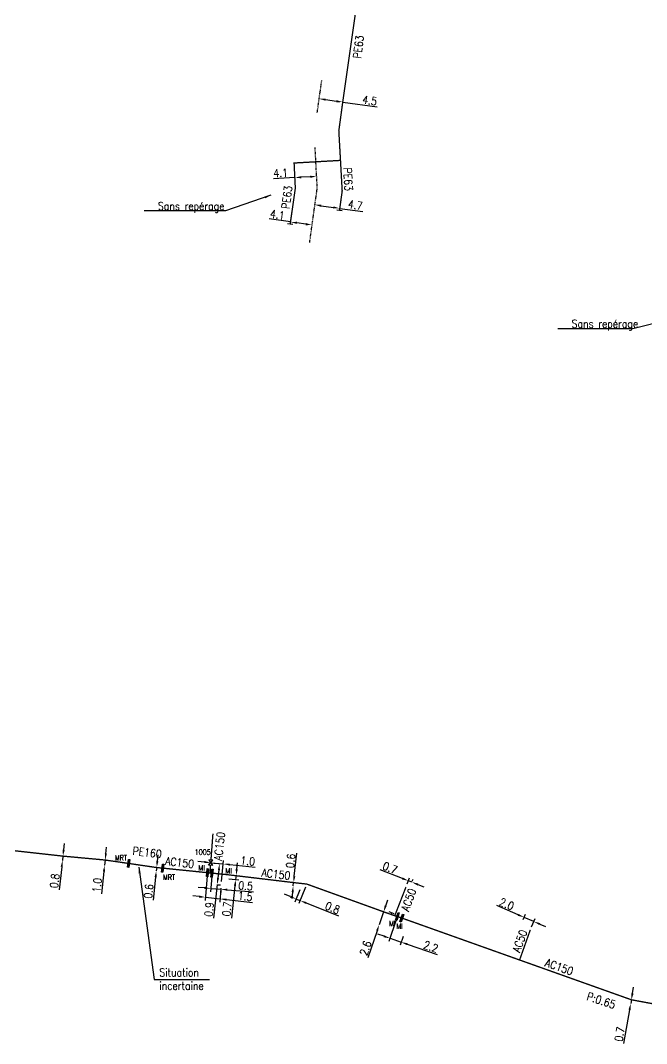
# Model space of a CAD drawing. Header units: millimetres. Extents: x 113999 to 115000, y 123996 to 125006.
# Drawn here: x 114214.8 to 114332.1, y 124532.1 to 124723.9 of the extents above; entities that cross this region are included whole.
import ezdxf
from ezdxf.enums import TextEntityAlignment as Align

# ---------------------------------------------------------------- set-up
doc = ezdxf.new("R2010")
doc.units = ezdxf.units.MM
doc.header["$PDMODE"] = 34
for name, pattern in [('DASHED', [0.75, 0.5, -0.25]), ('L_25_AP', [2000, 1000, 1000]), ('L_25_PE', [2000, 1000, 1000]), ('L_RAC_AP', [3.5, 2, -1.5])]:
    doc.linetypes.add(name, pattern=pattern)
doc.layers.get('0').update_dxf_attribs({"linetype": 'CONTINUOUS'})
doc.layers.get('Defpoints').update_dxf_attribs({"linetype": 'CONTINUOUS'})
for name, color, linetype in [('L_150', 1, 'CONTINUOUS'), ('L_170', 7, 'CONTINUOUS'), ('L_300', 7, 'CONTINUOUS'), ('L_340', 7, 'CONTINUOUS')]:
    doc.layers.add(name, color=color, linetype=linetype)
doc.styles.get("Standard").update_dxf_attribs({"font": 'romans.shx', "width": 0.85})
doc.dimstyles.get("Standard").update_dxf_attribs({"dimtxt": 1.5, "dimasz": 1.2, "dimexe": 0.625, "dimexo": 0.625, "dimgap": 0.25, "dimtad": 1, "dimdec": 1, "dimzin": 0, "dimdsep": 46, "dimtxsty": 'Standard', "dimcen": -0.5, "dimadec": 0, "dimazin": 0, "dimtfac": 1, "dimtdec": 1, "dimtmove": 0, "dimatfit": 3, "dimfxl": 0, "dimtolj": 1, "dimtzin": 0, "dimarcsym": 0})

# ---------------------------------------------------------------- blocks, each defined once
blk = doc.blocks.new('*D232')
at = {"layer": 'Defpoints', "color": 0, "linetype": 'Continuous', "transparency": 16777216}
for p in [(114329.15, 124539.59), (114329.15, 124539.59), (114329.28, 124540.28)]:
    blk.add_point(p, dxfattribs=at)
at = {"layer": 'L_150', "color": 0, "linetype": 'Continuous', "lineweight": -2, "transparency": 16777216}
for p, q in [((114329.49, 124541.46), (114329.7, 124542.64)), ((114329.28, 124540.28), (114329.15, 124539.59)), ((114328.94, 124538.41), (114327.79, 124532.08))]:
    blk.add_line(p, q, dxfattribs=at)
at = {"layer": 'L_150', "color": 0, "linetype": 'Continuous', "transparency": 16777216}
for points in [[(114329.29, 124541.5), (114329.69, 124541.43), (114329.28, 124540.28)], [(114328.74, 124538.45), (114329.13, 124538.38), (114329.15, 124539.59)]]:
    blk.add_solid(points, dxfattribs=at)
at = {"layer": 'L_150', "color": 0, "linetype": 'Continuous', "transparency": 16777216, "insert": (114327.09, 124533.82), "char_height": 1.5, "attachment_point": 5, "rotation": 79.7248}
blk.add_mtext('\\A1;0.7', dxfattribs=at)
blk = doc.blocks.new('*D233')
at = {"layer": 'Defpoints', "color": 0, "linetype": 'Continuous', "transparency": 16777216}
for p in [(114230.68, 124566.48), (114230.57, 124565.53), (114230.57, 124565.53)]:
    blk.add_point(p, dxfattribs=at)
at = {"layer": 'L_150', "color": 0, "linetype": 'Continuous', "lineweight": -2, "transparency": 16777216}
for p, q in [((114230.8, 124567.67), (114230.93, 124568.86)), ((114230.68, 124566.48), (114230.57, 124565.53)), ((114230.44, 124564.34), (114229.99, 124560.17))]:
    blk.add_line(p, q, dxfattribs=at)
at = {"layer": 'L_150', "color": 0, "linetype": 'Continuous', "transparency": 16777216}
for points in [[(114230.61, 124567.69), (114231, 124567.65), (114230.68, 124566.48)], [(114230.25, 124564.36), (114230.64, 124564.32), (114230.57, 124565.53)]]:
    blk.add_solid(points, dxfattribs=at)
at = {"layer": 'L_150', "color": 0, "linetype": 'Continuous', "transparency": 16777216, "insert": (114229.16, 124561.77), "char_height": 1.5, "attachment_point": 5, "rotation": 83.8218}
blk.add_mtext('\\A1;1.0', dxfattribs=at)
blk = doc.blocks.new('L_340_16')
at = {"linetype": 'Continuous'}
blk.add_hatch(color=0, dxfattribs=at).paths.add_polyline_path([(0.125, 0.75), (-0.125, 0.75), (-0.125, -0.75), (0.125, -0.75)])
at = {"color": 0, "linetype": 'Continuous'}
blk.add_lwpolyline([(-0.125, 0.75), (0.125, 0.75), (0.125, -0.75), (-0.125, -0.75)], close=True, dxfattribs=at)
at = {"color": 0, "linetype": 'Continuous', "width": 0.75}
for tag, height, flags, p in [('MI', 1, 8, (0, 2.5)), ('DEF_LEG', 1.2, 3, (0, -5)), ('DEF_COUP', 1.2, 3, (0, -7.5)), ('DEF_TYPE', 1.2, 3, (0, -10))]:
    blk.add_attdef(tag, text='', height=height, dxfattribs=dict(at, flags=flags)).set_placement(p, align=Align.MIDDLE)
blk = doc.blocks.new('*D235')
at = {"layer": 'Defpoints', "color": 0, "linetype": 'Continuous', "transparency": 16777216}
for p in [(114250.46, 124565.98), (114252.82, 124565.74), (114252.43, 124561.8)]:
    blk.add_point(p, dxfattribs=at)
at = {"layer": 'L_300', "color": 0, "linetype": 'Continuous', "lineweight": -2, "transparency": 16777216}
for p, q in [((114250.52, 124566.6), (114250.52, 124566.6)), ((114252.49, 124562.43), (114252.88, 124566.37)), ((114249.27, 124566.1), (114248.07, 124566.22)), ((114250.46, 124565.98), (114252.82, 124565.74)), ((114254.02, 124565.63), (114258.79, 124565.15))]:
    blk.add_line(p, q, dxfattribs=at)
at = {"layer": 'L_300', "color": 0, "linetype": 'Continuous', "transparency": 16777216}
for points in [[(114249.29, 124566.3), (114249.25, 124565.9), (114250.46, 124565.98)], [(114254.04, 124565.82), (114254, 124565.43), (114252.82, 124565.74)]]:
    blk.add_solid(points, dxfattribs=at)
at = {"layer": 'L_300', "color": 0, "linetype": 'Continuous', "transparency": 16777216, "insert": (114257.4, 124566.29), "char_height": 1.5, "attachment_point": 5, "rotation": 354.2848}
blk.add_mtext('\\A1;1.0', dxfattribs=at)
blk = doc.blocks.new('*D236')
at = {"layer": 'Defpoints', "color": 0, "linetype": 'Continuous', "transparency": 16777216}
for p in [(114250.46, 124565.98), (114251.2, 124561.93), (114251.68, 124561.88)]:
    blk.add_point(p, dxfattribs=at)
at = {"layer": 'L_300', "color": 0, "linetype": 'Continuous', "lineweight": -2, "transparency": 16777216}
for p, q in [((114251.08, 124565.92), (114252.74, 124565.75)), ((114251.98, 124564.62), (114251.81, 124563.07)), ((114251.68, 124561.88), (114250.99, 124555.55)), ((114251.82, 124561.86), (114252.3, 124561.82))]:
    blk.add_line(p, q, dxfattribs=at)
at = {"layer": 'L_300', "color": 0, "linetype": 'Continuous', "transparency": 16777216}
for points in [[(114251.79, 124564.64), (114252.18, 124564.6), (114252.11, 124565.82)], [(114251.61, 124563.09), (114252.01, 124563.05), (114251.68, 124561.88)]]:
    blk.add_solid(points, dxfattribs=at)
at = {"layer": 'L_300', "color": 0, "linetype": 'Continuous', "transparency": 16777216, "insert": (114250.16, 124557.21), "char_height": 1.5, "attachment_point": 5, "rotation": 83.7432}
blk.add_mtext('\\A1;0.9', dxfattribs=at)
blk = doc.blocks.new('L_300_03')
at = {"color": 0, "linetype": 'Continuous', "flags": 128}
blk.add_lwpolyline([(-0.5, 0.38), (0.5, -0.38), (0.5, 0.38), (-0.5, -0.38), (-0.5, 0.38)], dxfattribs=at)
at = {"color": 0, "linetype": 'Continuous', "width": 0.75}
blk.add_attdef('NUM', text='', height=1, dxfattribs=at).set_placement((0, 1.67), align=Align.MIDDLE_CENTER)
at = {"color": 0, "linetype": 'Continuous', "width": 0.75, "flags": 3}
for tag, p in [('DEF_LEG', (0, -5)), ('DEF_COUP', (0, -7.5)), ('DEF_TYPE', (0, -10))]:
    blk.add_attdef(tag, text='', height=1.2, dxfattribs=at).set_placement(p, align=Align.MIDDLE)
blk = doc.blocks.new('*D237')
at = {"layer": 'Defpoints', "color": 0, "linetype": 'Continuous', "transparency": 16777216}
for p in [(114249.85, 124564.11), (114252.43, 124561.8), (114252.23, 124559.19)]:
    blk.add_point(p, dxfattribs=at)
at = {"layer": 'L_340', "color": 0, "linetype": 'Continuous', "lineweight": -2, "transparency": 16777216}
for p, q in [((114249.8, 124563.49), (114249.44, 124558.87)), ((114252.38, 124561.18), (114252.18, 124558.57)), ((114248.3, 124559.62), (114247.1, 124559.75)), ((114249.49, 124559.49), (114252.23, 124559.19)), ((114253.42, 124559.06), (114258.3, 124558.52))]:
    blk.add_line(p, q, dxfattribs=at)
at = {"layer": 'L_340', "color": 0, "linetype": 'Continuous', "transparency": 16777216}
for points in [[(114248.32, 124559.82), (114248.27, 124559.42), (114249.49, 124559.49)], [(114253.44, 124559.26), (114253.4, 124558.86), (114252.23, 124559.19)]]:
    blk.add_solid(points, dxfattribs=at)
at = {"layer": 'L_340', "color": 0, "linetype": 'Continuous', "transparency": 16777216, "insert": (114256.92, 124559.68), "char_height": 1.5, "attachment_point": 5, "rotation": 353.7204}
blk.add_mtext('\\A1;1.5', dxfattribs=at)
blk = doc.blocks.new('L_340_17')
at = {"linetype": 'Continuous'}
blk.add_hatch(color=0, dxfattribs=at).paths.add_polyline_path([(0.125, 0.75), (-0.125, 0.75), (-0.125, -0.75), (0.125, -0.75)])
at = {"color": 0, "linetype": 'Continuous'}
blk.add_lwpolyline([(-0.125, 0.75), (0.125, 0.75), (0.125, -0.75), (-0.125, -0.75)], close=True, dxfattribs=at)
at = {"color": 0, "linetype": 'Continuous', "width": 0.75}
for tag, height, flags, p in [('MRT', 1.5, 8, (0, 3)), ('DEF_LEG', 1.2, 3, (0, -5)), ('DEF_COUP', 1.2, 3, (0, -7.5)), ('DEF_TYPE', 1.2, 3, (0, -10))]:
    blk.add_attdef(tag, text='', height=height, dxfattribs=dict(at, flags=flags)).set_placement(p, align=Align.MIDDLE)
blk = doc.blocks.new('*D238')
at = {"layer": 'Defpoints', "color": 0, "linetype": 'Continuous', "transparency": 16777216}
for p in [(114287.04, 124561.42), (114287.99, 124561.92), (114288.15, 124562.33)]:
    blk.add_point(p, dxfattribs=at)
at = {"layer": 'L_170', "color": 0, "linetype": 'Continuous', "lineweight": -2, "transparency": 16777216}
for p, q in [((114286.38, 124563.02), (114282.22, 124564.65)), ((114287.27, 124562), (114287.73, 124563.17)), ((114288.15, 124562.33), (114287.5, 124562.58)), ((114288.22, 124562.5), (114288.38, 124562.91)), ((114289.27, 124561.89), (114290.39, 124561.45))]:
    blk.add_line(p, q, dxfattribs=at)
at = {"layer": 'L_170', "color": 0, "linetype": 'Continuous', "transparency": 16777216}
for points in [[(114286.46, 124563.21), (114286.31, 124562.83), (114287.5, 124562.58)], [(114289.34, 124562.08), (114289.2, 124561.7), (114288.15, 124562.33)]]:
    blk.add_solid(points, dxfattribs=at)
at = {"layer": 'L_170', "color": 0, "linetype": 'Continuous', "transparency": 16777216, "insert": (114284.06, 124565), "char_height": 1.5, "attachment_point": 5, "rotation": 338.6032}
blk.add_mtext('\\A1;0.7', dxfattribs=at)
blk = doc.blocks.new('*D239')
at = {"layer": 'Defpoints', "color": 0, "linetype": 'Continuous', "transparency": 16777216}
for p in [(114285.43, 124555.88), (114286.15, 124551.08), (114286.71, 124552.75)]:
    blk.add_point(p, dxfattribs=at)
at = {"layer": 'L_340', "color": 0, "linetype": 'Continuous', "lineweight": -2, "transparency": 16777216}
for p, q in [((114285.23, 124555.29), (114283.86, 124551.2)), ((114282.93, 124552.19), (114281.79, 124552.57)), ((114284.06, 124551.8), (114286.15, 124551.08)), ((114286.51, 124552.16), (114285.95, 124550.49)), ((114287.29, 124550.69), (114292.89, 124548.78))]:
    blk.add_line(p, q, dxfattribs=at)
at = {"layer": 'L_340', "color": 0, "linetype": 'Continuous', "transparency": 16777216}
for points in [[(114282.99, 124552.37), (114282.86, 124552), (114284.06, 124551.8)], [(114287.35, 124550.88), (114287.22, 124550.51), (114286.15, 124551.08)]]:
    blk.add_solid(points, dxfattribs=at)
at = {"layer": 'L_340', "color": 0, "linetype": 'Continuous', "transparency": 16777216, "insert": (114291.71, 124550.24), "char_height": 1.5, "attachment_point": 5, "rotation": 341.1221}
blk.add_mtext('\\A1;2.2', dxfattribs=at)
blk = doc.blocks.new('*D337')
at = {"layer": 'Defpoints', "color": 0, "linetype": 'Continuous', "ltscale": 0.5, "transparency": 16777216}
for p in [(114269.98, 124689.3), (114269.98, 124689.3), (114274.64, 124688.64)]:
    blk.add_point(p, dxfattribs=at)
at = {"layer": 'L_340', "color": 0, "linetype": 'Continuous', "lineweight": -2, "ltscale": 0.5, "transparency": 16777216}
for p, q in [((114271.17, 124689.13), (114273.45, 124688.81)), ((114274.64, 124688.64), (114278.97, 124688.04))]:
    blk.add_line(p, q, dxfattribs=at)
at = {"layer": 'L_340', "color": 0, "linetype": 'Continuous', "ltscale": 0.5, "transparency": 16777216}
for points in [[(114271.2, 124689.33), (114271.14, 124688.93), (114269.98, 124689.3)], [(114273.48, 124689.01), (114273.42, 124688.61), (114274.64, 124688.64)]]:
    blk.add_solid(points, dxfattribs=at)
at = {"layer": 'L_340', "color": 0, "linetype": 'Continuous', "ltscale": 0.5, "transparency": 16777216, "insert": (114277.54, 124689.25), "char_height": 1.5, "attachment_point": 5, "rotation": 352.0502}
blk.add_mtext('\\A1;4.7', dxfattribs=at)
blk = doc.blocks.new('*D338')
at = {"layer": 'Defpoints', "color": 0, "linetype": 'Continuous', "ltscale": 0.5, "transparency": 16777216}
for p in [(114270.78, 124709.18), (114270.78, 124709.18), (114275.19, 124708.56)]:
    blk.add_point(p, dxfattribs=at)
at = {"layer": 'L_150', "color": 0, "linetype": 'Continuous', "lineweight": -2, "ltscale": 0.5, "transparency": 16777216}
for p, q in [((114270.69, 124708.57), (114270.69, 124708.57)), ((114271.97, 124709.02), (114274, 124708.73)), ((114275.19, 124708.56), (114281.67, 124707.65))]:
    blk.add_line(p, q, dxfattribs=at)
at = {"layer": 'L_150', "color": 0, "linetype": 'Continuous', "ltscale": 0.5, "transparency": 16777216}
for points in [[(114272, 124709.22), (114271.94, 124708.82), (114270.78, 124709.18)], [(114274.03, 124708.93), (114273.97, 124708.53), (114275.19, 124708.56)]]:
    blk.add_solid(points, dxfattribs=at)
at = {"layer": 'L_150', "color": 0, "linetype": 'Continuous', "ltscale": 0.5, "transparency": 16777216, "insert": (114280.24, 124708.86), "char_height": 1.5, "attachment_point": 5, "rotation": 351.9723}
blk.add_mtext('\\A1;4.5', dxfattribs=at)
blk = doc.blocks.new('*D340')
at = {"layer": 'Defpoints', "color": 0, "linetype": 'Continuous', "ltscale": 0.5, "transparency": 16777216}
for p in [(114265.4, 124686.09), (114269.45, 124685.51), (114269.45, 124685.51)]:
    blk.add_point(p, dxfattribs=at)
at = {"layer": 'L_340', "color": 0, "linetype": 'Continuous', "lineweight": -2, "ltscale": 0.5, "transparency": 16777216}
for p, q in [((114265.4, 124686.09), (114261.43, 124686.66)), ((114265.31, 124685.47), (114265.31, 124685.47)), ((114268.27, 124685.68), (114266.58, 124685.92)), ((114269.37, 124684.89), (114269.37, 124684.89))]:
    blk.add_line(p, q, dxfattribs=at)
at = {"layer": 'L_340', "color": 0, "linetype": 'Continuous', "ltscale": 0.5, "transparency": 16777216}
for points in [[(114266.61, 124686.12), (114266.56, 124685.72), (114265.4, 124686.09)], [(114268.3, 124685.88), (114268.24, 124685.48), (114269.45, 124685.51)]]:
    blk.add_solid(points, dxfattribs=at)
at = {"layer": 'L_340', "color": 0, "linetype": 'Continuous', "ltscale": 0.5, "transparency": 16777216, "insert": (114262.96, 124687.45), "char_height": 1.5, "attachment_point": 5, "rotation": 351.8044}
blk.add_mtext('\\A1;4.1', dxfattribs=at)
blk = doc.blocks.new('L_340_07')
at = {"color": 0, "linetype": 'Continuous', "const_width": 0.25, "flags": 128}
blk.add_lwpolyline([(0, 0), (0.35, 0)], dxfattribs=at)
at = {"color": 0, "linetype": 'Continuous', "flags": 128}
blk.add_lwpolyline([(0.35, -0.5), (0.35, 0.5)], dxfattribs=at)
at = {"color": 0, "linetype": 'Continuous', "width": 0.75, "flags": 3}
for tag, p in [('DEF_LEG', (0.72, -3.47)), ('DEF_COUP', (0.72, -5.97)), ('DEF_TYPE', (0.72, -8.47))]:
    blk.add_attdef(tag, text='', height=1.2, dxfattribs=at).set_placement(p, align=Align.MIDDLE)
blk = doc.blocks.new('*D341')
at = {"layer": 'Defpoints', "color": 0, "linetype": 'Continuous', "ltscale": 0.5, "transparency": 16777216}
for p in [(114266.21, 124694.4), (114270.31, 124694.62), (114270.31, 124694.62)]:
    blk.add_point(p, dxfattribs=at)
at = {"layer": 'L_150', "color": 0, "linetype": 'Continuous', "lineweight": -2, "ltscale": 0.5, "transparency": 16777216}
for p, q in [((114266.21, 124694.4), (114262.21, 124694.2)), ((114266.24, 124693.78), (114266.24, 124693.78)), ((114269.11, 124694.56), (114267.41, 124694.47)), ((114270.34, 124693.99), (114270.34, 124693.99))]:
    blk.add_line(p, q, dxfattribs=at)
at = {"layer": 'L_150', "color": 0, "linetype": 'Continuous', "ltscale": 0.5, "transparency": 16777216}
for points in [[(114267.4, 124694.67), (114267.42, 124694.27), (114266.21, 124694.4)], [(114269.1, 124694.76), (114269.12, 124694.36), (114270.31, 124694.62)]]:
    blk.add_solid(points, dxfattribs=at)
at = {"layer": 'L_150', "color": 0, "linetype": 'Continuous', "ltscale": 0.5, "transparency": 16777216, "insert": (114263.56, 124695.27), "char_height": 1.5, "attachment_point": 5, "rotation": 2.9812}
blk.add_mtext('\\A1;4.1', dxfattribs=at)
blk = doc.blocks.new('*D376')
at = {"layer": 'Defpoints', "color": 0, "linetype": 'Continuous', "transparency": 16777216}
for p in [(114311.01, 124554.94), (114308.74, 124554.73), (114310.34, 124553.4)]:
    blk.add_point(p, dxfattribs=at)
at = {"layer": 'L_170', "color": 0, "linetype": 'Continuous', "lineweight": -2, "transparency": 16777216}
for p, q in [((114308.07, 124556.21), (114304.05, 124557.94)), ((114308.99, 124555.3), (114309.42, 124556.3)), ((114311.01, 124554.94), (114309.17, 124555.73)), ((114310.59, 124553.97), (114311.25, 124555.51)), ((114312.11, 124554.46), (114313.21, 124553.99))]:
    blk.add_line(p, q, dxfattribs=at)
at = {"layer": 'L_170', "color": 0, "linetype": 'Continuous', "transparency": 16777216}
for points in [[(114308.15, 124556.39), (114307.99, 124556.02), (114309.17, 124555.73)], [(114312.19, 124554.65), (114312.03, 124554.28), (114311.01, 124554.94)]]:
    blk.add_solid(points, dxfattribs=at)
at = {"layer": 'L_170', "color": 0, "linetype": 'Continuous', "transparency": 16777216, "insert": (114305.91, 124558.23), "char_height": 1.5, "attachment_point": 5, "rotation": 336.6805}
blk.add_mtext('\\A1;2.0', dxfattribs=at)
blk = doc.blocks.new('*D377')
at = {"layer": 'Defpoints', "color": 0, "linetype": 'Continuous', "transparency": 16777216}
for p in [(114282.85, 124556.77), (114282.02, 124554.36), (114282.02, 124554.36)]:
    blk.add_point(p, dxfattribs=at)
at = {"layer": 'L_150', "color": 0, "linetype": 'Continuous', "lineweight": -2, "transparency": 16777216}
for p, q in [((114283.24, 124557.91), (114283.63, 124559.04)), ((114282.85, 124556.77), (114282.02, 124554.36)), ((114281.64, 124553.22), (114279.9, 124548.14))]:
    blk.add_line(p, q, dxfattribs=at)
at = {"layer": 'L_150', "color": 0, "linetype": 'Continuous', "transparency": 16777216}
for points in [[(114283.05, 124557.97), (114283.43, 124557.84), (114282.85, 124556.77)], [(114281.45, 124553.29), (114281.82, 124553.16), (114282.02, 124554.36)]]:
    blk.add_solid(points, dxfattribs=at)
at = {"layer": 'L_150', "color": 0, "linetype": 'Continuous', "transparency": 16777216, "insert": (114279.46, 124549.96), "char_height": 1.5, "attachment_point": 5, "rotation": 71.1221}
blk.add_mtext('\\A1;2.6', dxfattribs=at)
blk = doc.blocks.new('*D378')
at = {"layer": 'Defpoints', "color": 0, "linetype": 'Continuous', "transparency": 16777216}
for p in [(114265.93, 124561.65), (114265.93, 124561.65), (114265.99, 124562.25)]:
    blk.add_point(p, dxfattribs=at)
at = {"layer": 'L_150', "color": 0, "linetype": 'Continuous', "lineweight": -2, "transparency": 16777216}
for p, q in [((114266.12, 124563.44), (114266.6, 124567.78)), ((114265.93, 124561.65), (114265.99, 124562.25)), ((114265.79, 124560.46), (114265.66, 124559.26))]:
    blk.add_line(p, q, dxfattribs=at)
at = {"layer": 'L_150', "color": 0, "linetype": 'Continuous', "transparency": 16777216}
for points in [[(114265.92, 124563.46), (114266.32, 124563.42), (114265.99, 124562.25)], [(114265.6, 124560.48), (114265.99, 124560.43), (114265.93, 124561.65)]]:
    blk.add_solid(points, dxfattribs=at)
at = {"layer": 'L_150', "color": 0, "linetype": 'Continuous', "transparency": 16777216, "insert": (114265.43, 124566.32), "char_height": 1.5, "attachment_point": 5, "rotation": 83.7119}
blk.add_mtext('\\A1;0.6', dxfattribs=at)
blk = doc.blocks.new('*D379')
at = {"layer": 'Defpoints', "color": 0, "linetype": 'Continuous', "ltscale": 0.5, "transparency": 16777216}
for p in [(114267.4, 124561.49), (114268.46, 124561.97), (114267.22, 124558.88)]:
    blk.add_point(p, dxfattribs=at)
at = {"layer": 'L_150', "color": 0, "linetype": 'Continuous', "lineweight": -2, "ltscale": 0.5, "transparency": 16777216}
for p, q in [((114267.17, 124560.91), (114266.24, 124558.59)), ((114268.23, 124561.39), (114266.98, 124558.3)), ((114265.36, 124559.62), (114264.25, 124560.07)), ((114266.47, 124559.17), (114267.22, 124558.88)), ((114268.33, 124558.43), (114274.38, 124556))]:
    blk.add_line(p, q, dxfattribs=at)
at = {"layer": 'L_150', "color": 0, "linetype": 'Continuous', "ltscale": 0.5, "transparency": 16777216}
for points in [[(114265.43, 124559.81), (114265.29, 124559.43), (114266.47, 124559.17)], [(114268.4, 124558.61), (114268.26, 124558.24), (114267.22, 124558.88)]]:
    blk.add_solid(points, dxfattribs=at)
at = {"layer": 'L_150', "color": 0, "linetype": 'Continuous', "ltscale": 0.5, "transparency": 16777216, "insert": (114273.28, 124557.52), "char_height": 1.5, "attachment_point": 5, "rotation": 338.1415}
blk.add_mtext('\\A1;0.8', dxfattribs=at)
blk = doc.blocks.new('*D380')
at = {"layer": 'Defpoints', "color": 0, "linetype": 'Continuous', "ltscale": 0.5, "transparency": 16777216}
for p in [(114253.25, 124563.04), (114253.43, 124563.75), (114255.21, 124563.56)]:
    blk.add_point(p, dxfattribs=at)
at = {"layer": 'L_150', "color": 0, "linetype": 'Continuous', "lineweight": -2, "ltscale": 0.5, "transparency": 16777216}
for p, q in [((114255.34, 124564.75), (114255.47, 124565.94)), ((114253.87, 124562.98), (114255.75, 124562.77)), ((114254.06, 124563.68), (114255.83, 124563.49)), ((114255.21, 124563.56), (114255.13, 124562.84)), ((114255, 124561.65), (114254.33, 124555.61))]:
    blk.add_line(p, q, dxfattribs=at)
at = {"layer": 'L_150', "color": 0, "linetype": 'Continuous', "ltscale": 0.5, "transparency": 16777216}
for points in [[(114255.14, 124564.77), (114255.54, 124564.73), (114255.21, 124563.56)], [(114254.8, 124561.67), (114255.2, 124561.62), (114255.13, 124562.84)]]:
    blk.add_solid(points, dxfattribs=at)
at = {"layer": 'L_150', "color": 0, "linetype": 'Continuous', "ltscale": 0.5, "transparency": 16777216, "insert": (114253.51, 124557.29), "char_height": 1.5, "attachment_point": 5, "rotation": 83.7204}
blk.add_mtext('\\A1;0.7', dxfattribs=at)
blk = doc.blocks.new('*D381')
at = {"layer": 'Defpoints', "color": 0, "linetype": 'Continuous', "transparency": 16777216}
for p in [(114222.68, 124566.41), (114222.68, 124566.41), (114222.77, 124567.21)]:
    blk.add_point(p, dxfattribs=at)
at = {"layer": 'L_150', "color": 0, "linetype": 'Continuous', "lineweight": -2, "transparency": 16777216}
for p, q in [((114222.91, 124568.4), (114223.04, 124569.59)), ((114222.77, 124567.21), (114222.68, 124566.41)), ((114222.54, 124565.22), (114222.04, 124560.88))]:
    blk.add_line(p, q, dxfattribs=at)
at = {"layer": 'L_150', "color": 0, "linetype": 'Continuous', "transparency": 16777216}
for points in [[(114222.71, 124568.42), (114223.11, 124568.38), (114222.77, 124567.21)], [(114222.34, 124565.24), (114222.74, 124565.2), (114222.68, 124566.41)]]:
    blk.add_solid(points, dxfattribs=at)
at = {"layer": 'L_150', "color": 0, "linetype": 'Continuous', "transparency": 16777216, "insert": (114221.23, 124562.57), "char_height": 1.5, "attachment_point": 5, "rotation": 83.4107}
blk.add_mtext('\\A1;0.8', dxfattribs=at)
blk = doc.blocks.new('*D382')
at = {"layer": 'Defpoints', "color": 0, "linetype": 'Continuous', "transparency": 16777216}
for p in [(114240.26, 124564.47), (114240.26, 124564.47), (114240.33, 124565.07)]:
    blk.add_point(p, dxfattribs=at)
at = {"layer": 'L_150', "color": 0, "linetype": 'Continuous', "lineweight": -2, "transparency": 16777216}
for p, q in [((114240.46, 124566.26), (114240.59, 124567.46)), ((114240.33, 124565.07), (114240.26, 124564.47)), ((114240.13, 124563.28), (114239.65, 124558.94))]:
    blk.add_line(p, q, dxfattribs=at)
at = {"layer": 'L_150', "color": 0, "linetype": 'Continuous', "transparency": 16777216}
for points in [[(114239.93, 124563.3), (114240.33, 124563.26), (114240.26, 124564.47)], [(114240.26, 124566.28), (114240.66, 124566.24), (114240.33, 124565.07)]]:
    blk.add_solid(points, dxfattribs=at)
at = {"layer": 'L_150', "color": 0, "linetype": 'Continuous', "transparency": 16777216, "insert": (114238.83, 124560.62), "char_height": 1.5, "attachment_point": 5, "rotation": 83.7204}
blk.add_mtext('\\A1;0.6', dxfattribs=at)
blk = doc.blocks.new('*D431')
at = {"layer": 'Defpoints', "color": 0, "linetype": 'Continuous', "transparency": 16777216}
for p in [(114250.71, 124564.02), (114252.37, 124561), (114252.43, 124561.8)]:
    blk.add_point(p, dxfattribs=at)
at = {"layer": 'L_340', "color": 0, "linetype": 'Continuous', "lineweight": -2, "transparency": 16777216}
for p, q in [((114250.67, 124563.4), (114250.44, 124560.52)), ((114249.3, 124561.24), (114248.1, 124561.33)), ((114250.49, 124561.15), (114252.37, 124561)), ((114252.38, 124561.18), (114252.32, 124560.38)), ((114253.56, 124560.91), (114258.49, 124560.53))]:
    blk.add_line(p, q, dxfattribs=at)
at = {"layer": 'L_340', "color": 0, "linetype": 'Continuous', "transparency": 16777216}
for points in [[(114249.31, 124561.44), (114249.28, 124561.04), (114250.49, 124561.15)], [(114253.58, 124561.11), (114253.55, 124560.71), (114252.37, 124561)]]:
    blk.add_solid(points, dxfattribs=at)
at = {"layer": 'L_340', "color": 0, "linetype": 'Continuous', "transparency": 16777216, "insert": (114256.99, 124561.65), "char_height": 1.5, "attachment_point": 5, "rotation": 355.5857}
blk.add_mtext('\\A1;0.5', dxfattribs=at)

msp = doc.modelspace()

# ---------------------------------------------------------------- linework, layer by layer
at = {"layer": 'L_150', "linetype": 'L_25_PE', "ltscale": 0.5, "const_width": 0.25}
for points in [[(114279.09, 124735.91), (114275.19, 124708.56), (114274.46, 124703.18), (114274.78, 124697.42), (114275.09, 124691.9), (114274.64, 124688.64)], [(114265.4, 124686.09), (114266.31, 124692.41), (114266.21, 124694.4), (114266.08, 124697.14), (114274.77, 124697.63)], [(114241.44, 124564.96), (114240.33, 124565.07), (114235.07, 124565.84)]]:
    msp.add_lwpolyline(points, dxfattribs=at)
at = {"layer": 'L_150', "color": 7, "linetype": 'DASHED', "ltscale": 0.05, "flags": 128}
for points in [[(114270.41, 124706.54), (114270.78, 124709.18), (114271.26, 124712.58)], [(114269, 124682.24), (114269.45, 124685.51), (114269.98, 124689.3), (114270.42, 124692.42), (114270.31, 124694.62), (114270.02, 124700.03)]]:
    msp.add_lwpolyline(points, dxfattribs=at)
at = {"layer": 'L_150', "linetype": 'L_25_AP', "ltscale": 0.5, "const_width": 0.25}
for points in [[(114235.07, 124565.84), (114230.68, 124566.48), (114222.77, 124567.21), (114211.42, 124568.47), (114198.94, 124570.06), (114194.18, 124570.67), (114158.68, 124567.6), (114152.7, 124567.14), (114150.57, 124566.94), (114150.32, 124566.92), (114150.07, 124566.89), (114149.95, 124567.39), (114149.32, 124567.33)], [(114250.87, 124571.43), (114250.5, 124566.48)], [(114448.24, 124543.84), (114445.05, 124543.33), (114418.55, 124539.15), (114412.35, 124538.27), (114403.79, 124537.15), (114381.3, 124534), (114374.37, 124533.01), (114372.44, 124532.74), (114369.07, 124532.92), (114329.28, 124540.28), (114308.33, 124547.74), (114286.27, 124555.6), (114285.43, 124555.88), (114284.94, 124556.04), (114284.25, 124556.28), (114282.85, 124556.77), (114268.46, 124561.97), (114265.99, 124562.25), (114253.43, 124563.75), (114250.32, 124564.06), (114241.44, 124564.96)], [(114250.42, 124565.48), (114250.32, 124564.06)]]:
    msp.add_lwpolyline(points, dxfattribs=at)
at = {"layer": 'L_170', "linetype": 'L_RAC_AP', "ltscale": 0.5, "const_width": 0.25}
for points in [[(114284.94, 124556.04), (114287.04, 124561.42)], [(114308.33, 124547.74), (114310.34, 124553.4)]]:
    msp.add_lwpolyline(points, dxfattribs=at)

# ---------------------------------------------------------------- block references
at = {"layer": 'L_300'}
ref = msp.add_blockref('L_300_03', (114250.46, 124565.98), dxfattribs=dict(at, rotation=85.65881419918752))
ref.add_attrib('NUM', '1005', dxfattribs={"layer": '0', "color": 0, "linetype": 'Continuous', "height": 1, "width": 0.75}).set_placement((114248.95, 124567.98), align=Align.MIDDLE_CENTER)
at = {"layer": 'L_340', "ltscale": 0.5}
for p, rotation in [((114274.64, 124688.64), 262.0874382560682), ((114265.4, 124686.09), 261.8043871180683), ((114284.25, 124556.28), 68.6017838262711)]:
    msp.add_blockref('L_340_07', p, dxfattribs=dict(at, rotation=rotation))
at = {"layer": 'L_340'}
ref = msp.add_blockref('L_340_17', (114235.07, 124565.84), dxfattribs=dict(at, rotation=353.1751587129548))
ref.add_attrib('MRT', 'MRT', dxfattribs={"layer": '0', "color": 0, "linetype": 'Continuous', "height": 1, "width": 0.75}).set_placement((114233.65, 124566.92), align=Align.MIDDLE)
ref = msp.add_blockref('L_340_17', (114241.44, 124564.96), dxfattribs=dict(at, rotation=353.1444941361651))
ref.add_attrib('MRT', 'MRT', dxfattribs={"layer": '0', "color": 0, "linetype": 'Continuous', "height": 1, "width": 0.75}).set_placement((114242.65, 124563.26), align=Align.MIDDLE)
ref = msp.add_blockref('L_340_16', (114249.85, 124564.11), dxfattribs=dict(at, rotation=355.3537162982593))
ref.add_attrib('MI', 'MI', dxfattribs={"layer": '0', "color": 0, "linetype": 'Continuous', "height": 1, "width": 0.75}).set_placement((114248.75, 124565.02), align=Align.MIDDLE)
ref = msp.add_blockref('L_340_16', (114250.71, 124564.02), dxfattribs=dict(at, rotation=173.7149564499976))
ref.add_attrib('MI', 'MI', dxfattribs={"layer": '0', "color": 0, "linetype": 'Continuous', "height": 1, "width": 0.75}).set_placement((114253.81, 124564.48), align=Align.MIDDLE)
ref = msp.add_blockref('L_340_16', (114285.43, 124555.88), dxfattribs=dict(at, rotation=341.3173289746122))
ref.add_attrib('MI', 'MI', dxfattribs={"layer": '0', "color": 0, "linetype": 'Continuous', "height": 1, "width": 0.75}).set_placement((114284.47, 124554.56), align=Align.MIDDLE)
ref = msp.add_blockref('L_340_16', (114286.27, 124555.6), dxfattribs=dict(at, rotation=341.1220698139243))
ref.add_attrib('MI', 'MI', dxfattribs={"layer": '0', "color": 0, "linetype": 'Continuous', "height": 1, "width": 0.75}).set_placement((114285.84, 124554.07), align=Align.MIDDLE)

# ---------------------------------------------------------------- texts
at = {"layer": 'L_150', "linetype": 'Continuous', "ltscale": 0.5, "width": 0.85}
for s, rotation, p in [('PE63', 82.7341, (114278.6, 124716.64)), ('PE63', 273.2193, (114275.33, 124696.24)), ('PE63', 82.7341, (114265.2, 124688.43)), ('P:0.65', 341.7839, (114320.76, 124540.29))]:
    msp.add_text(s, height=1.5, rotation=rotation, dxfattribs=at).set_placement(p)
at = {"layer": 'L_150', "linetype": 'Continuous', "width": 0.85}
for s, rotation, p in [('AC150', 83.5498, (114252.53, 124566.29)), ('PE160', 353.0375, (114235.74, 124567.48)), ('AC150', 353.1752, (114241.86, 124565.58)), ('AC150', 353.1752, (114259.91, 124563.41)), ('AC150', 340.3957, (114312.96, 124546.63))]:
    msp.add_text(s, height=1.5, rotation=rotation, dxfattribs=at).set_placement(p)
at = {"layer": 'L_150', "linetype": 'Continuous', "ltscale": 0.5, "char_height": 1.5, "attachment_point": 9}
for insert in [(114253.03, 124687.83), (114330.55, 124665.75)]:
    msp.add_mtext('\\A1;Sans repérage', dxfattribs=dict(at, insert=insert))
at = {"layer": 'L_150', "linetype": 'Continuous', "insert": (114240.83, 124542.16), "char_height": 1.5, "attachment_point": 7}
msp.add_mtext('\\A1;Situation \\Pincertaine', dxfattribs=at)
at = {"layer": 'L_170', "linetype": 'Continuous', "width": 0.85}
for p in [(114287.53, 124556.73), (114308.36, 124549)]:
    msp.add_text('AC50', height=1.5, rotation=70.3118, dxfattribs=at).set_placement(p)

# ---------------------------------------------------------------- dimensions: what is measured, and where the dimension line sits
at = {"layer": 'L_150', "linetype": 'Continuous', "ltscale": 0.5}
for base, p1, p2, angle, picture, middle in [((114270.78, 124709.18), (114275.19, 124708.56), (114270.78, 124709.18), 351.9723, '*D338', (114280.1, 124707.87)), ((114270.31, 124694.62), (114266.21, 124694.4), (114270.31, 124694.62), 182.9812, '*D341', (114263.61, 124694.27)), ((114255.21, 124563.56), (114253.25, 124563.04), (114253.43, 124563.75), 83.7204, '*D380', (114254.51, 124557.18)), ((114267.22, 124558.88), (114267.4, 124561.49), (114268.46, 124561.97), 338.1415, '*D379', (114272.91, 124556.59))]:
    dim = msp.add_linear_dim(base=base, p1=p1, p2=p2, angle=angle, dimstyle='Standard', dxfattribs=at)
    dim.commit()
    dim.dimension.update_dxf_attribs({"geometry": picture, "text_midpoint": middle, "dimtype": 160})
at = {"layer": 'L_150', "linetype": 'Continuous'}
for base, p1, p2, angle, override, picture, middle in [((114222.68, 124566.41), (114222.77, 124567.21), (114222.68, 124566.41), 83.4107, {"dimscale": 1, "dimlfac": 1, "dimlunit": 2, "dimatfit": 0}, '*D381', (114222.22, 124562.45)), ((114230.57, 124565.53), (114230.68, 124566.48), (114230.57, 124565.53), 83.8218, {"dimscale": 1, "dimlfac": 1, "dimlunit": 2}, '*D233', (114230.15, 124561.66)), ((114240.26, 124564.47), (114240.33, 124565.07), (114240.26, 124564.47), 83.7204, {"dimscale": 1, "dimlfac": 1, "dimlunit": 2, "dimatfit": 0}, '*D382', (114239.83, 124560.51)), ((114265.93, 124561.65), (114265.99, 124562.25), (114265.93, 124561.65), 83.7119, {"dimatfit": 0}, '*D378', (114266.43, 124566.21)), ((114282.0237, 124554.3569), (114282.8487, 124556.7697), (114282.0237, 124554.3569), 71.1221, {"dimatfit": 0}, '*D377', (114280.4097, 124549.6368))]:
    dim = msp.add_linear_dim(base=base, p1=p1, p2=p2, angle=angle, dimstyle='Standard', override=override, dxfattribs=at)
    dim.commit()
    dim.dimension.update_dxf_attribs({"geometry": picture, "text_midpoint": middle, "dimtype": 160})
dim = msp.add_linear_dim(base=(114329.15, 124539.59), p1=(114329.28, 124540.28), p2=(114329.15, 124539.59), angle=79.7248, dimstyle='Standard', dxfattribs=at)
dim.commit()
dim.dimension.update_dxf_attribs({"geometry": '*D232', "text_midpoint": (114328.07, 124533.64), "dimtype": 160})
at = {"layer": 'L_170', "linetype": 'Continuous'}
for base, p1, p2, angle, picture, middle in [((114288.15, 124562.33), (114287.04, 124561.42), (114287.99, 124561.92), 158.6032, '*D238', (114283.7, 124564.07)), ((114311.01, 124554.94), (114308.74, 124554.73), (114310.34, 124553.4), 336.6805, '*D376', (114305.51, 124557.31))]:
    dim = msp.add_linear_dim(base=base, p1=p1, p2=p2, angle=angle, dimstyle='Standard', dxfattribs=at)
    dim.commit()
    dim.dimension.update_dxf_attribs({"geometry": picture, "text_midpoint": middle, "dimtype": 160})
at = {"layer": 'L_300', "linetype": 'Continuous'}
for base, p2, angle, text, picture, middle in [((114252.82, 124565.74), (114252.43, 124561.8), 174.2848, '1.0', '*D235', (114257.3, 124565.3)), ((114251.68, 124561.88), (114251.2, 124561.93), 83.7432, '0.9', '*D236', (114251.16, 124557.1))]:
    dim = msp.add_linear_dim(base=base, p1=(114250.46, 124565.98), p2=p2, angle=angle, text=text, dimstyle='Standard', dxfattribs=at)
    dim.commit()
    dim.dimension.update_dxf_attribs({"geometry": picture, "text_midpoint": middle, "dimtype": 160})
at = {"layer": 'L_340', "linetype": 'Continuous', "ltscale": 0.5}
for base, p1, p2, angle, picture, middle in [((114269.98, 124689.3), (114274.64, 124688.64), (114269.98, 124689.3), 352.0502, '*D337', (114277.4, 124688.26)), ((114269.45, 124685.51), (114265.4, 124686.09), (114269.45, 124685.51), 171.8044, '*D340', (114262.82, 124686.46))]:
    dim = msp.add_linear_dim(base=base, p1=p1, p2=p2, angle=angle, dimstyle='Standard', dxfattribs=at)
    dim.commit()
    dim.dimension.update_dxf_attribs({"geometry": picture, "text_midpoint": middle, "dimtype": 160})
at = {"layer": 'L_340', "linetype": 'Continuous'}
for base, p1, angle, text, picture, middle in [((114252.23, 124559.19), (114249.85, 124564.11), 173.7204, '1.5', '*D237', (114256.81, 124558.69)), ((114252.37, 124561), (114250.71, 124564.02), 355.5857, '0.5', '*D431', (114256.91, 124560.65))]:
    dim = msp.add_linear_dim(base=base, p1=p1, p2=(114252.43, 124561.8), angle=angle, text=text, dimstyle='Standard', dxfattribs=at)
    dim.commit()
    dim.dimension.update_dxf_attribs({"geometry": picture, "text_midpoint": middle, "dimtype": 160})
dim = msp.add_linear_dim(base=(114286.15, 124551.08), p1=(114285.43, 124555.88), p2=(114286.71, 124552.75), angle=161.1221, dimstyle='Standard', dxfattribs=at)
dim.commit()
dim.dimension.update_dxf_attribs({"geometry": '*D239', "text_midpoint": (114291.39, 124549.29), "dimtype": 160})

# ---------------------------------------------------------------- leaders
at = {"layer": 'L_150', "linetype": 'Continuous', "ltscale": 0.5, "annotation_type": 0, "has_hookline": 1, "hookline_direction": 1, "text_width": 13.78}
for points in [[(114261.75, 124691.1), (114253.2, 124688.16), (114252, 124688.16)], [(114337.11, 124667.95), (114329.52, 124666.08)]]:
    msp.add_leader(points, dimstyle='Standard', override={"dimgap": 0.25, "dimtad": 1}, dxfattribs=at)
at = {"layer": 'L_150', "linetype": 'Continuous', "annotation_type": 0, "has_hookline": 1, "hookline_direction": 0, "text_width": 8.86}
msp.add_leader([(114236.98, 124565.16), (114239.89, 124544.09), (114241.09, 124544.09)], dimstyle='Standard', dxfattribs=at)

doc.saveas('drawing.dxf')
